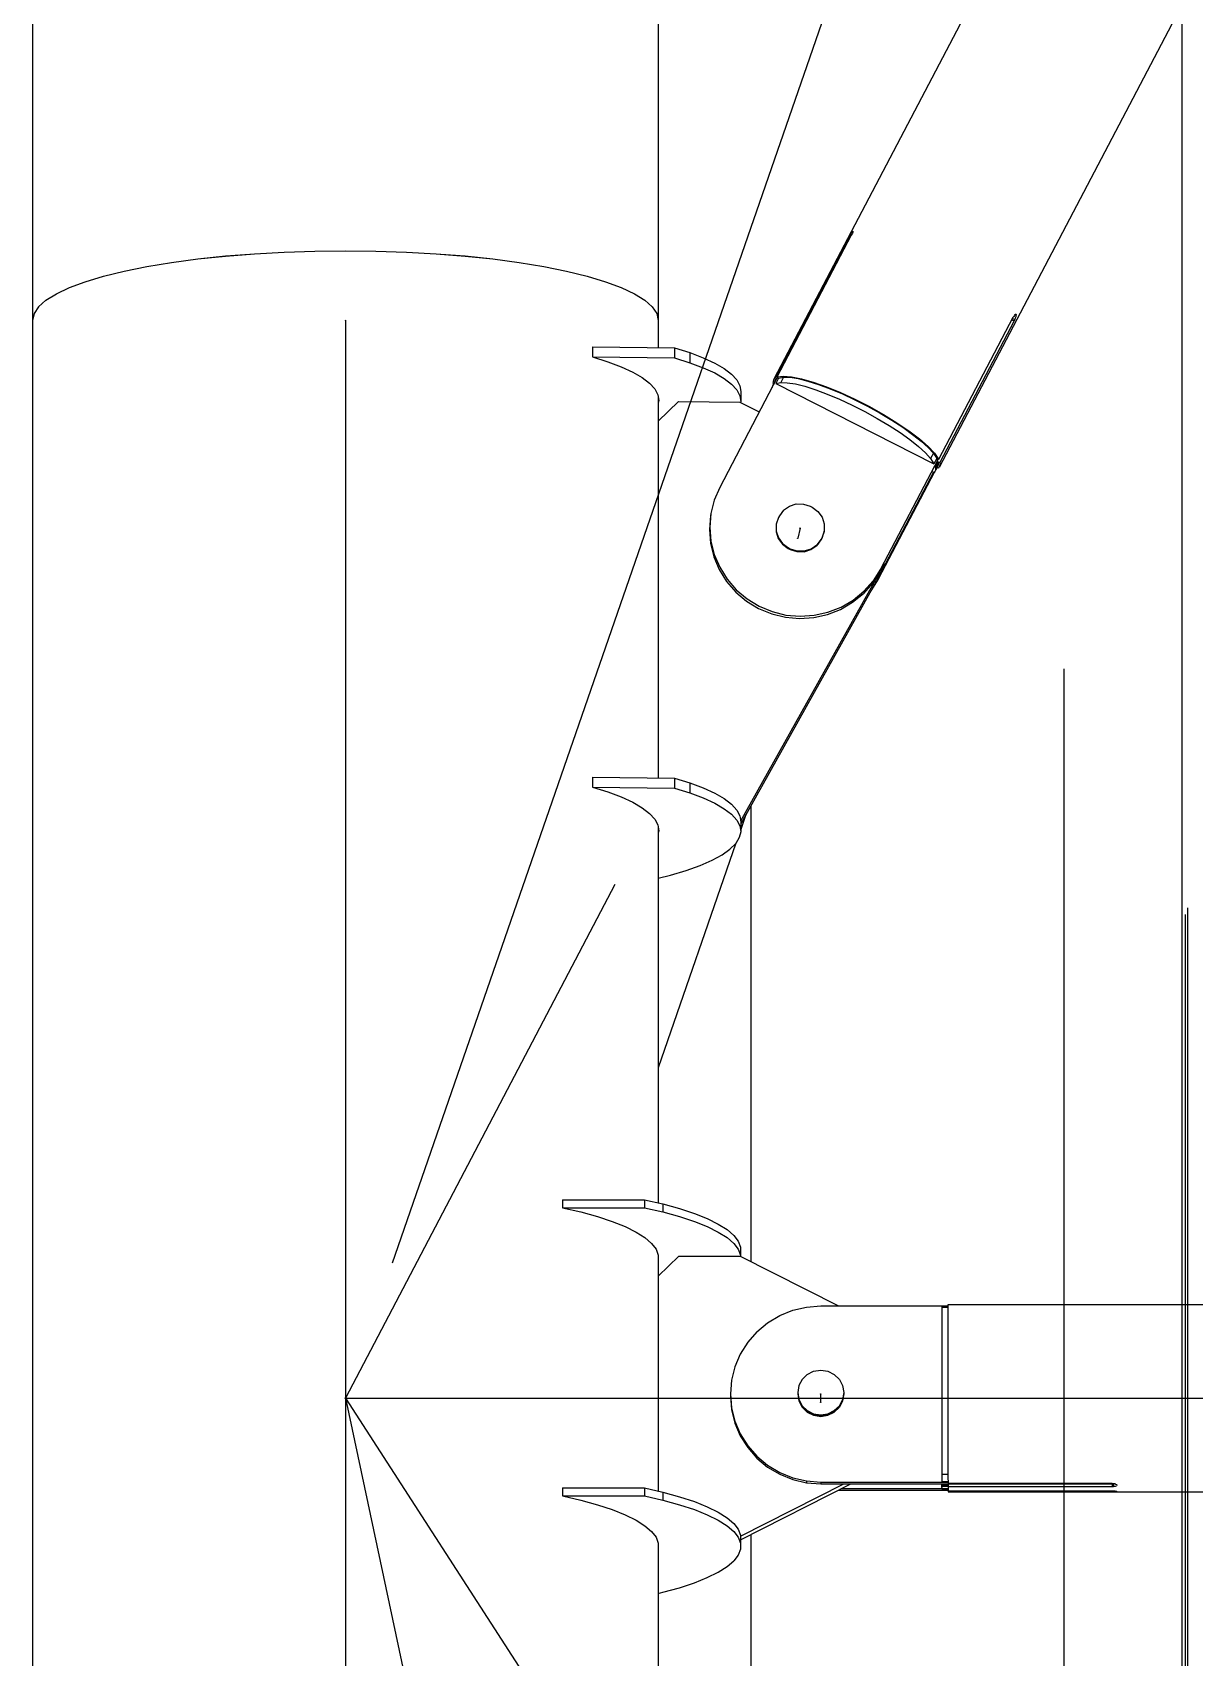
# Model space of a CAD drawing. Header units: millimetres. Extents: x 150209.93 to 150215.05, y 136675.65 to 136679.93.
# Drawn here: x 150213.4932 to 150213.5498, y 136679.4223 to 136679.5015 of the extents above; entities that cross this region are included whole.
import ezdxf

# ---------------------------------------------------------------- set-up
doc = ezdxf.new("R2010")
doc.units = ezdxf.units.MM
doc.header["$LTSCALE"] = 0.25
for name, pattern in [('CENTER', [50.8, 31.75, -6.35, 6.35, -6.35]), ('XKITLINE00', [0]), ('XKITLINE02', [4, 2, -2])]:
    doc.linetypes.add(name, pattern=pattern)

# ---------------------------------------------------------------- blocks, each defined once
blk = doc.blocks.new('çatıı')
at = {"color": 8, "linetype": 'CENTER'}
for p, q in [((23075, 20197.81), (23075, 18543.85)), ((23430, 20030.97), (22900, 19020.27)), ((23075, 19525.62), (22900, 19020.27)), ((22900, 19282.77), (22900, 17654.86)), ((23010.76, 19232.18), (23010.19, 19229.73)), ((22899.99, 19020.27), (23429.99, 19020.28)), ((22900, 19020.27), (23075, 18200.27)), ((22900, 19020.27), (23430, 18200.27)), ((23015.8, 19019.27), (23015.8, 19021.28))]:
    blk.add_line(p, q, dxfattribs=at)
at = {"color": 8, "linetype": 'XKITLINE00'}
for p, q in [((22823.8, 20047.68), (22823.8, 19282.77)), ((22976.2, 19986.9), (22976.2, 19282.77)), ((23266.44, 19768.24), (23004.38, 19268.5)), ((23306.7, 19746.68), (23044.64, 19246.95)), ((23022.65, 19303.14), (23004.53, 19268.6)), ((23023.23, 19303.52), (23005.12, 19268.97)), ((23022.82, 19303.45), (23022.65, 19303.14)), ((23022.65, 19303.14), (23022.95, 19302.98)), ((23022.99, 19303.75), (23022.82, 19303.45)), ((23022.82, 19303.45), (23023.12, 19303.29)), ((23023.17, 19304.02), (23022.99, 19303.75)), ((23023.32, 19304.24), (23023.17, 19304.02)), ((23023.38, 19303.81), (23023.23, 19303.52)), ((23023.45, 19304.41), (23023.32, 19304.24)), ((23023.5, 19304.07), (23023.38, 19303.81)), ((23023.45, 19304.41), (23023.55, 19304.49)), ((23023.58, 19304.28), (23023.5, 19304.07)), ((23023.55, 19304.49), (23023.61, 19304.5)), ((23023.62, 19304.43), (23023.58, 19304.28)), ((23023.61, 19304.5), (23023.62, 19304.43)), ((22857.66, 19296.92), (22864.07, 19297.77)), ((22857.66, 19296.91), (22864.07, 19297.76)), ((22864.07, 19297.77), (22870.83, 19298.49)), ((22864.07, 19297.76), (22870.83, 19298.48)), ((22870.83, 19298.49), (22877.88, 19299.05)), ((22870.83, 19298.48), (22877.88, 19299.04)), ((22877.88, 19299.05), (22885.13, 19299.46)), ((22877.88, 19299.04), (22885.13, 19299.45)), ((22885.13, 19299.46), (22892.53, 19299.7)), ((22885.13, 19299.45), (22892.53, 19299.69)), ((22892.53, 19299.7), (22900, 19299.78)), ((22892.53, 19299.69), (22900, 19299.77)), ((22900, 19299.78), (22907.46, 19299.7)), ((22900, 19299.77), (22907.46, 19299.69)), ((22907.46, 19299.7), (22914.86, 19299.46)), ((22907.46, 19299.69), (22914.86, 19299.45)), ((22914.86, 19299.46), (22922.12, 19299.05)), ((22914.86, 19299.45), (22922.12, 19299.04)), ((22922.12, 19299.05), (22929.16, 19298.49)), ((22922.12, 19299.04), (22929.16, 19298.48)), ((22929.16, 19298.49), (22935.92, 19297.77)), ((22929.16, 19298.48), (22935.92, 19297.76)), ((22935.92, 19297.77), (22942.33, 19296.92)), ((22935.92, 19297.76), (22942.33, 19296.91)), ((22836.64, 19292.22), (22841.09, 19293.56)), ((22836.64, 19292.22), (22841.09, 19293.56)), ((22841.09, 19293.56), (22846.11, 19294.8)), ((22841.09, 19293.56), (22846.11, 19294.79)), ((22846.11, 19294.8), (22851.65, 19295.92)), ((22846.11, 19294.79), (22851.65, 19295.91)), ((22851.65, 19295.92), (22857.66, 19296.92)), ((22851.65, 19295.91), (22857.66, 19296.91)), ((22942.33, 19296.92), (22948.34, 19295.92)), ((22942.33, 19296.91), (22948.34, 19295.91)), ((22948.34, 19295.92), (22953.88, 19294.8)), ((22948.34, 19295.91), (22953.88, 19294.79)), ((22953.88, 19294.8), (22958.9, 19293.56)), ((22953.88, 19294.79), (22958.9, 19293.56)), ((22958.9, 19293.56), (22963.35, 19292.22)), ((22958.9, 19293.56), (22963.35, 19292.22)), ((22827.08, 19287.71), (22829.6, 19289.28)), ((22829.6, 19289.28), (22832.79, 19290.79)), ((22832.79, 19290.79), (22836.64, 19292.22)), ((22832.79, 19290.79), (22836.64, 19292.22)), ((22963.35, 19292.22), (22967.2, 19290.79)), ((22963.35, 19292.22), (22967.2, 19290.79)), ((22967.2, 19290.79), (22970.39, 19289.28)), ((22970.39, 19289.28), (22972.91, 19287.71)), ((22825.26, 19286.09), (22824.16, 19284.44)), ((22825.26, 19286.09), (22824.16, 19284.44)), ((22825.26, 19286.09), (22827.08, 19287.71)), ((22825.26, 19286.09), (22827.08, 19287.71)), ((22972.91, 19287.71), (22974.73, 19286.09)), ((22972.91, 19287.71), (22974.73, 19286.09)), ((22974.73, 19286.09), (22975.83, 19284.44)), ((22974.73, 19286.09), (22975.83, 19284.44)), ((22824.16, 19284.44), (22823.8, 19282.77)), ((22824.16, 19284.44), (22823.8, 19282.77)), ((22823.8, 19282.77), (22823.8, 17654.86)), ((22975.83, 19284.44), (22976.2, 19282.77)), ((22975.83, 19284.44), (22976.2, 19282.77)), ((22976.2, 19282.77), (22976.2, 19276.15)), ((23062.62, 19283.5), (23044.51, 19248.95)), ((23062.89, 19282.69), (23044.77, 19248.15)), ((23062.36, 19282.96), (23062.89, 19282.69)), ((23062.51, 19283.28), (23063.04, 19283.01)), ((23062.79, 19283.78), (23062.62, 19283.5)), ((23062.95, 19284.02), (23062.79, 19283.78)), ((23063.04, 19283.01), (23062.89, 19282.69)), ((23063.09, 19284.2), (23062.95, 19284.02)), ((23063.17, 19283.33), (23063.04, 19283.01)), ((23063.09, 19284.2), (23063.22, 19284.3)), ((23063.28, 19283.63), (23063.17, 19283.33)), ((23063.22, 19284.3), (23063.31, 19284.32)), ((23063.35, 19283.9), (23063.28, 19283.63)), ((23063.31, 19284.32), (23063.37, 19284.26)), ((23063.38, 19284.11), (23063.35, 19283.9)), ((23063.37, 19284.26), (23063.38, 19284.11)), ((22960.18, 19276.34), (22960.18, 19273.9)), ((22960.18, 19276.34), (22980.15, 19276.11)), ((22960.18, 19273.9), (22963.91, 19272.74)), ((22960.18, 19273.9), (22980.15, 19273.67)), ((22980.15, 19276.11), (22980.15, 19273.67)), ((22980.15, 19276.11), (22983.88, 19274.94)), ((22980.15, 19273.67), (22983.88, 19272.5)), ((22983.88, 19274.94), (22983.88, 19272.5)), ((22983.88, 19274.94), (22987.16, 19273.71)), ((22987.16, 19273.71), (22989.96, 19272.42)), ((22963.91, 19272.74), (22967.18, 19271.51)), ((22967.18, 19271.51), (22969.99, 19270.22)), ((22969.99, 19270.22), (22972.3, 19268.89)), ((22983.88, 19272.5), (22987.16, 19271.27)), ((22987.16, 19271.27), (22989.96, 19269.99)), ((22989.96, 19272.42), (22992.27, 19271.09)), ((22989.96, 19269.99), (22992.27, 19268.65)), ((22992.27, 19271.09), (22994.07, 19269.72)), ((22994.07, 19269.72), (22995.34, 19268.31)), ((22972.3, 19268.89), (22974.09, 19267.51)), ((22974.09, 19267.51), (22975.37, 19266.11)), ((22975.37, 19266.11), (22976.11, 19264.69)), ((23005.21, 19268.9), (22991.18, 19242.13)), ((22992.27, 19268.65), (22994.07, 19267.28)), ((22994.07, 19267.28), (22995.34, 19265.88)), ((22995.34, 19268.31), (22996.09, 19266.89)), ((22995.34, 19265.88), (22996.09, 19264.46)), ((22996.09, 19266.89), (22996.29, 19265.46)), ((22996.29, 19265.46), (22996.29, 19263.03)), ((23003.94, 19266.54), (23003.93, 19266.45)), ((23004.06, 19266.84), (23003.94, 19266.54)), ((23004.73, 19268.14), (23004.06, 19266.84)), ((23004.26, 19267.1), (23004.06, 19266.84)), ((23004.38, 19268.5), (23004.14, 19267.63)), ((23004.14, 19267.63), (23004.25, 19267.3)), ((23004.25, 19267.3), (23004.29, 19267.28)), ((23004.94, 19268.39), (23004.26, 19267.1)), ((23004.38, 19268.5), (23004.53, 19268.6)), ((23004.53, 19268.6), (23004.95, 19268.39)), ((23004.94, 19268.39), (23004.73, 19268.14)), ((23005.54, 19268.76), (23004.86, 19267.46)), ((23004.86, 19267.46), (23006.04, 19267.68)), ((23004.86, 19267.46), (23043.38, 19247.89)), ((23005.12, 19268.97), (23005.23, 19269.04)), ((23005.12, 19268.97), (23005.54, 19268.76)), ((23005.21, 19268.9), (23005.53, 19268.74)), ((23005.23, 19269.04), (23006.66, 19269.24)), ((23005.27, 19268.9), (23005.26, 19268.88)), ((23005.54, 19268.76), (23006.71, 19268.98)), ((23006.71, 19268.98), (23006.04, 19267.68)), ((23006.04, 19267.68), (23007.63, 19267.63)), ((23006.66, 19269.24), (23008.64, 19269.09)), ((23006.71, 19268.98), (23008.31, 19268.93)), ((23007.63, 19267.63), (23009.62, 19267.32)), ((23008.31, 19268.93), (23010.3, 19268.61)), ((23008.64, 19269.09), (23011.1, 19268.6)), ((23009.62, 19267.32), (23011.94, 19266.74)), ((23010.3, 19268.61), (23012.62, 19268.03)), ((23011.1, 19268.6), (23013.97, 19267.77)), ((23011.94, 19266.74), (23014.56, 19265.91)), ((23012.62, 19268.03), (23015.24, 19267.21)), ((23013.97, 19267.77), (23017.16, 19266.64)), ((23014.56, 19265.91), (23017.39, 19264.86)), ((23015.24, 19267.21), (23018.07, 19266.15)), ((23017.16, 19266.64), (23020.57, 19265.24)), ((23018.07, 19266.15), (23021.06, 19264.9)), ((22976.11, 19264.69), (22976.32, 19263.26)), ((22976.2, 19264.11), (22976.2, 19171.36)), ((22976.32, 19263.26), (22976.2, 19262.73)), ((22976.2, 19258.27), (22981.14, 19263.05)), ((22981.14, 19263.05), (22996.12, 19262.87)), ((22996.09, 19264.46), (22996.29, 19263.03)), ((22996.12, 19262.87), (23000.81, 19260.5)), ((22996.29, 19263.03), (22996.24, 19262.81)), ((23017.39, 19264.86), (23020.38, 19263.6)), ((23020.38, 19263.6), (23023.45, 19262.17)), ((23020.57, 19265.24), (23024.1, 19263.61)), ((23021.06, 19264.9), (23024.13, 19263.47)), ((23023.45, 19262.17), (23026.53, 19260.61)), ((23024.1, 19263.61), (23027.64, 19261.8)), ((23024.13, 19263.47), (23027.21, 19261.9)), ((23027.21, 19261.9), (23030.23, 19260.24)), ((23027.64, 19261.8), (23031.09, 19259.87)), ((23026.53, 19260.61), (23029.55, 19258.94)), ((23029.55, 19258.94), (23032.42, 19257.22)), ((23030.23, 19260.24), (23033.1, 19258.51)), ((23031.09, 19259.87), (23034.34, 19257.87)), ((23033.1, 19258.51), (23035.78, 19256.77)), ((23034.34, 19257.87), (23037.29, 19255.87)), ((23032.42, 19257.22), (23035.1, 19255.47)), ((23035.1, 19255.47), (23037.5, 19253.75)), ((23035.78, 19256.77), (23038.18, 19255.04)), ((23037.29, 19255.87), (23039.85, 19253.92)), ((23037.5, 19253.75), (23039.57, 19252.09)), ((23038.18, 19255.04), (23040.25, 19253.39)), ((23039.85, 19253.92), (23041.94, 19252.09)), ((23039.57, 19252.09), (23041.27, 19250.54)), ((23040.25, 19253.39), (23041.95, 19251.83)), ((23041.27, 19250.54), (23042.55, 19249.12)), ((23041.94, 19252.09), (23043.51, 19250.43)), ((23041.95, 19251.83), (23043.23, 19250.42)), ((23043.23, 19250.42), (23042.55, 19249.12)), ((23043.23, 19250.42), (23044.06, 19249.18)), ((23043.51, 19250.43), (23044.5, 19248.99)), ((23043.4, 19245.76), (23029.77, 19219.77)), ((23043.27, 19245.83), (23029.9, 19220.33)), ((23044.38, 19249), (23030.34, 19222.23)), ((23042.55, 19249.12), (23043.38, 19247.89)), ((23042.96, 19245.98), (23043.4, 19245.76)), ((23044.06, 19249.18), (23043.38, 19247.89)), ((23043.61, 19246.01), (23043.4, 19245.76)), ((23043.56, 19247.12), (23043.71, 19247.05)), ((23044.29, 19247.31), (23043.61, 19246.01)), ((23043.72, 19246.32), (23043.61, 19246.01)), ((23044.39, 19248.34), (23043.71, 19247.05)), ((23043.71, 19247.05), (23043.76, 19246.66)), ((23043.76, 19246.66), (23043.72, 19246.32)), ((23044.44, 19247.96), (23043.76, 19246.66)), ((23043.82, 19246.42), (23043.9, 19246.47)), ((23043.86, 19246.49), (23043.9, 19246.47)), ((23044.18, 19247), (23043.9, 19246.47)), ((23044.05, 19249.16), (23044.38, 19249)), ((23044.06, 19249.18), (23044.51, 19248.95)), ((23044.14, 19247.03), (23044.49, 19246.85)), ((23044.24, 19248.42), (23044.77, 19248.15)), ((23044.24, 19248.42), (23044.39, 19248.34)), ((23044.4, 19247.61), (23044.29, 19247.31)), ((23044.38, 19249), (23044.33, 19248.81)), ((23044.43, 19248.99), (23044.33, 19248.81)), ((23044.39, 19248.34), (23044.44, 19247.96)), ((23044.44, 19247.96), (23044.4, 19247.61)), ((23044.49, 19246.85), (23044.64, 19246.95)), ((23044.5, 19248.99), (23044.51, 19248.95)), ((23044.88, 19247.82), (23044.64, 19246.95)), ((23044.77, 19248.15), (23044.88, 19247.82)), ((22991.18, 19242.13), (22989.86, 19239.03)), ((22989.86, 19239.03), (22989.06, 19235.77)), ((23008.15, 19237.58), (23009.81, 19238.09)), ((23009.81, 19238.09), (23011.56, 19238.07)), ((23011.56, 19238.07), (23013.23, 19237.52)), ((22988.93, 19235.21), (22988.66, 19231.86)), ((22989.06, 19235.77), (22988.79, 19232.42)), ((22989.06, 19235.77), (22988.93, 19235.21)), ((23005.48, 19234.79), (23004.94, 19233.17)), ((23005.71, 19235.22), (23005.48, 19234.79)), ((23006.73, 19236.59), (23005.71, 19235.22)), ((23006.73, 19236.59), (23008.15, 19237.58)), ((23013.23, 19237.52), (23013.67, 19237.29)), ((23013.67, 19237.29), (23015.09, 19236.27)), ((23015.09, 19236.27), (23016.12, 19234.88)), ((23016.12, 19234.88), (23016.66, 19233.25)), ((22988.66, 19231.86), (22988.93, 19228.5)), ((22988.79, 19232.42), (22989.06, 19229.06)), ((23004.94, 19233.17), (23004.9, 19232.99)), ((23004.9, 19232.99), (23004.9, 19231.28)), ((23004.9, 19231.28), (23005.44, 19229.65)), ((23004.94, 19233.17), (23004.94, 19231.46)), ((23004.94, 19231.46), (23005.48, 19229.83)), ((23005.48, 19229.83), (23006.51, 19228.44)), ((23016.12, 19229.93), (23015.89, 19229.49)), ((23016.62, 19231.37), (23016.08, 19229.75)), ((23016.12, 19229.93), (23016.08, 19229.75)), ((23016.66, 19231.54), (23016.12, 19229.93)), ((23016.66, 19233.25), (23016.66, 19231.54)), ((22988.93, 19228.5), (22989.74, 19225.22)), ((22989.06, 19229.06), (22989.87, 19225.78)), ((23005.44, 19229.65), (23006.47, 19228.26)), ((23006.47, 19228.26), (23007.89, 19227.24)), ((23006.51, 19228.44), (23007.93, 19227.42)), ((23007.93, 19227.42), (23007.89, 19227.24)), ((23007.89, 19227.24), (23008.33, 19227.01)), ((23007.93, 19227.42), (23008.37, 19227.19)), ((23008.37, 19227.19), (23008.33, 19227.01)), ((23008.33, 19227.01), (23010, 19226.47)), ((23008.37, 19227.19), (23010.04, 19226.64)), ((23010, 19226.47), (23011.75, 19226.45)), ((23010.04, 19226.64), (23011.79, 19226.63)), ((23011.75, 19226.45), (23013.41, 19226.96)), ((23011.79, 19226.63), (23013.45, 19227.13)), ((23013.41, 19226.96), (23014.82, 19227.94)), ((23013.45, 19227.13), (23014.87, 19228.12)), ((23015.85, 19229.32), (23014.82, 19227.94)), ((23015.89, 19229.49), (23014.87, 19228.12)), ((23016.08, 19229.75), (23015.85, 19229.32)), ((23015.89, 19229.49), (23015.85, 19229.32)), ((22989.74, 19225.22), (22991.06, 19222.1)), ((22989.87, 19225.78), (22991.19, 19222.66)), ((22991.06, 19222.1), (22992.86, 19219.21)), ((22991.19, 19222.66), (22992.99, 19219.77)), ((23030.34, 19222.23), (23028.54, 19219.38)), ((23031.08, 19223.08), (23029.66, 19219.96)), ((23030.34, 19222.23), (23030.21, 19221.67)), ((23031.22, 19223.6), (23031.08, 19223.08)), ((23031.19, 19223.53), (23031.08, 19223.08)), ((22992.86, 19219.21), (22995.1, 19216.63)), ((22992.99, 19219.77), (22995.23, 19217.18)), ((23029.92, 19221.08), (22996.27, 19160.79)), ((23029.66, 19219.96), (22996.29, 19160.17)), ((23028.41, 19218.82), (23026.17, 19216.28)), ((23028.54, 19219.38), (23026.3, 19216.84)), ((23029.77, 19219.77), (23027.97, 19216.93)), ((23030.21, 19221.67), (23028.41, 19218.82)), ((23028.54, 19219.38), (23028.41, 19218.82)), ((23029.92, 19221.08), (23029.66, 19219.96)), ((23029.9, 19220.33), (23029.66, 19219.96)), ((23029.9, 19220.33), (23029.77, 19219.77)), ((23030.15, 19221.57), (23029.92, 19221.08)), ((22995.1, 19216.63), (22997.73, 19214.41)), ((22995.23, 19217.18), (22997.86, 19214.97)), ((22997.73, 19214.41), (23000.67, 19212.62)), ((22997.86, 19214.97), (23000.8, 19213.18)), ((23020.61, 19212.4), (23023.55, 19214.13)), ((23020.74, 19212.96), (23023.68, 19214.69)), ((23023.55, 19214.13), (23026.17, 19216.28)), ((23023.68, 19214.69), (23026.3, 19216.84)), ((23000.67, 19212.62), (23003.85, 19211.3)), ((23000.8, 19213.18), (23003.98, 19211.86)), ((23003.85, 19211.3), (23007.2, 19210.48)), ((23003.98, 19211.86), (23007.33, 19211.03)), ((23007.2, 19210.48), (23010.64, 19210.17)), ((23007.33, 19211.03), (23010.77, 19210.73)), ((23010.64, 19210.17), (23014.08, 19210.4)), ((23010.77, 19210.73), (23014.21, 19210.96)), ((23014.08, 19210.4), (23017.43, 19211.15)), ((23014.21, 19210.96), (23017.56, 19211.71)), ((23017.43, 19211.15), (23020.61, 19212.4)), ((23017.56, 19211.71), (23020.74, 19212.96)), ((22960.18, 19171.55), (22960.18, 19169.11)), ((22960.18, 19171.55), (22980.15, 19171.31)), ((22980.15, 19171.31), (22980.15, 19168.88)), ((22980.15, 19171.31), (22983.88, 19170.15)), ((22960.18, 19169.11), (22963.9, 19167.95)), ((22960.18, 19169.11), (22980.15, 19168.88)), ((22963.9, 19167.95), (22967.18, 19166.72)), ((22967.18, 19166.72), (22969.99, 19165.43)), ((22980.15, 19168.88), (22983.88, 19167.71)), ((22983.88, 19170.15), (22983.88, 19167.71)), ((22983.88, 19170.15), (22987.16, 19168.92)), ((22983.88, 19167.71), (22987.16, 19166.48)), ((22987.16, 19168.92), (22989.96, 19167.63)), ((22987.16, 19166.48), (22989.96, 19165.2)), ((22989.96, 19167.63), (22992.27, 19166.3)), ((22969.99, 19165.43), (22972.3, 19164.09)), ((22972.3, 19164.09), (22974.09, 19162.72)), ((22974.09, 19162.72), (22975.37, 19161.32)), ((22989.96, 19165.2), (22992.27, 19163.86)), ((22992.27, 19166.3), (22994.07, 19164.93)), ((22992.27, 19163.86), (22994.07, 19162.49)), ((22994.07, 19164.93), (22995.34, 19163.52)), ((22994.07, 19162.49), (22995.34, 19161.09)), ((22995.34, 19163.52), (22996.08, 19162.1)), ((22998.8, 19164.66), (22998.8, 19053.52)), ((22975.37, 19161.32), (22976.11, 19159.9)), ((22976.11, 19159.9), (22976.32, 19158.47)), ((22976.2, 19159.32), (22976.2, 19067.84)), ((22995.34, 19161.09), (22996.08, 19159.67)), ((22996.08, 19162.1), (22996.29, 19160.67)), ((22996.08, 19159.67), (22996.29, 19158.24)), ((22997.55, 19162.43), (22996.29, 19158.79)), ((22996.29, 19160.67), (22996.29, 19158.24)), ((22976.32, 19158.47), (22976.2, 19157.94)), ((22995.14, 19155.48), (22976.2, 19100.76)), ((22993.69, 19153.99), (22995.09, 19155.39)), ((22995.96, 19156.81), (22995.09, 19155.39)), ((22996.29, 19158.24), (22995.96, 19156.81)), ((22986.42, 19150.03), (22989.34, 19151.3)), ((22989.34, 19151.3), (22991.77, 19152.63)), ((22991.77, 19152.63), (22993.69, 19153.99)), ((22976.2, 19146.91), (22979.2, 19147.67)), ((22979.2, 19147.67), (22983.03, 19148.82)), ((22983.03, 19148.82), (22986.42, 19150.03)), ((22952.88, 19068.61), (22952.88, 19066.66)), ((22952.88, 19068.61), (22972.88, 19068.61)), ((22972.88, 19068.61), (22972.88, 19066.66)), ((22972.88, 19068.61), (22977.34, 19067.57)), ((22977.34, 19067.57), (22977.34, 19065.62)), ((22977.34, 19067.57), (22981.4, 19066.45)), ((22952.88, 19066.66), (22972.88, 19066.66)), ((22952.88, 19066.66), (22957.34, 19065.62)), ((22957.34, 19065.62), (22961.4, 19064.5)), ((22961.4, 19064.5), (22965.01, 19063.3)), ((22972.88, 19066.66), (22977.34, 19065.62)), ((22977.34, 19065.62), (22981.4, 19064.5)), ((22981.4, 19066.45), (22985.01, 19065.25)), ((22981.4, 19064.5), (22985.01, 19063.3)), ((22985.01, 19065.25), (22988.16, 19063.99)), ((22988.16, 19063.99), (22990.81, 19062.68)), ((22965.01, 19063.3), (22968.16, 19062.04)), ((22968.16, 19062.04), (22970.81, 19060.73)), ((22970.81, 19060.73), (22972.96, 19059.37)), ((22985.01, 19063.3), (22988.16, 19062.04)), ((22988.16, 19062.04), (22990.81, 19060.73)), ((22990.81, 19062.68), (22992.96, 19061.32)), ((22990.81, 19060.73), (22992.96, 19059.37)), ((22992.96, 19061.32), (22994.59, 19059.92)), ((22994.59, 19059.92), (22995.68, 19058.5)), ((22972.96, 19059.37), (22974.59, 19057.97)), ((22974.59, 19057.97), (22975.68, 19056.55)), ((22975.68, 19056.55), (22976.23, 19055.11)), ((22992.96, 19059.37), (22994.59, 19057.97)), ((22994.59, 19057.97), (22995.68, 19056.55)), ((22995.68, 19058.5), (22996.23, 19057.06)), ((22995.68, 19056.55), (22996.23, 19055.11)), ((22996.23, 19057.06), (22996.23, 19055.11)), ((22976.2, 19055.2), (22976.2, 19049.97)), ((22976.2, 19049.97), (22981.2, 19054.84)), ((22976.23, 19053.67), (22976.2, 19053.59)), ((22976.23, 19055.11), (22976.23, 19053.67)), ((22981.2, 19054.84), (22996.2, 19054.84)), ((22996.2, 19054.84), (23020.08, 19042.73)), ((22996.23, 19055.11), (22996.23, 19054.82)), ((22976.2, 19049.97), (22976.2, 18997.65)), ((23002.86, 19038.63), (23005.81, 19040.39)), ((23005.81, 19040.39), (23009, 19041.68)), ((23009, 19041.68), (23012.35, 19042.46)), ((23012.35, 19042.46), (23015.8, 19042.73)), ((23015.8, 19042.73), (23046.8, 19042.73)), ((23045.3, 19042.62), (23045.29, 19042.4)), ((23045.29, 19042.4), (23045.29, 19041.61)), ((23045.29, 19042.4), (23046.79, 19042.4)), ((23045.29, 19041.61), (23045.29, 19040.27)), ((23045.29, 19040.27), (23045.29, 19038.41)), ((23045.3, 19042.62), (23046.8, 19042.62)), ((23046.79, 19042.95), (23046.79, 19042.12)), ((23046.79, 19042.12), (23046.79, 19040.62)), ((23046.79, 19040.62), (23046.79, 19038.5)), ((23046.8, 19043.07), (23086.8, 19043.07)), ((23046.8, 19043.07), (23046.79, 19042.95)), ((23086.8, 19043.07), (23087.11, 19043.08)), ((23087.11, 19043.08), (23087.39, 19043.08)), ((23087.39, 19043.08), (23087.63, 19043.09)), ((23087.63, 19043.09), (23087.8, 19043.1)), ((23087.8, 19043.1), (23242.19, 19043.1)), ((23000.24, 19036.44), (22998, 19033.89)), ((23000.24, 19036.44), (23002.86, 19038.63)), ((23045.29, 19038.41), (23045.29, 19036.1)), ((23045.29, 19036.1), (23045.29, 19033.37)), ((23046.79, 19038.5), (23046.79, 19035.83)), ((23046.79, 19035.83), (23046.79, 19032.68)), ((22998, 19033.89), (22996.19, 19031.02)), ((23045.29, 19033.37), (23045.29, 19030.31)), ((23046.79, 19032.68), (23046.79, 19029.16)), ((22994.87, 19027.91), (22994.07, 19024.63)), ((22996.19, 19031.02), (22994.87, 19027.91)), ((23045.29, 19030.31), (23045.29, 19026.99)), ((23046.79, 19029.16), (23046.79, 19025.37)), ((22994.07, 19024.63), (22993.8, 19021.28)), ((23011.26, 19024.85), (23010.47, 19023.32)), ((23011.26, 19024.85), (23012.5, 19026.05)), ((23012.5, 19026.05), (23014.06, 19026.83)), ((23014.06, 19026.83), (23015.8, 19027.1)), ((23015.8, 19027.1), (23017.53, 19026.83)), ((23017.53, 19026.83), (23019.09, 19026.05)), ((23019.09, 19026.05), (23020.33, 19024.85)), ((23020.33, 19024.85), (23021.12, 19023.32)), ((23045.29, 19026.99), (23045.29, 19023.5)), ((23046.79, 19025.37), (23046.79, 19021.43)), ((22993.8, 19021.28), (22993.8, 19020.83)), ((22993.8, 19021.28), (22994.07, 19017.92)), ((22993.8, 19020.83), (22994.07, 19017.48)), ((23010.47, 19023.32), (23010.2, 19021.64)), ((23010.2, 19021.64), (23010.47, 19019.95)), ((23010.2, 19021.64), (23010.2, 19021.46)), ((23010.2, 19021.46), (23010.47, 19019.77)), ((23010.2, 19021.46), (23010.2, 19021.28)), ((23010.2, 19021.46), (23010.47, 19019.77)), ((23010.2, 19021.28), (23010.47, 19019.59)), ((23021.12, 19023.32), (23021.4, 19021.64)), ((23021.4, 19021.64), (23021.12, 19019.95)), ((23021.4, 19021.46), (23021.12, 19019.77)), ((23021.4, 19021.46), (23021.12, 19019.77)), ((23021.4, 19021.28), (23021.12, 19019.59)), ((23021.4, 19021.64), (23021.4, 19021.46)), ((23021.4, 19021.46), (23021.4, 19021.28)), ((23045.29, 19023.5), (23045.29, 19019.93)), ((23046.79, 19021.43), (23046.79, 19017.45)), ((22994.07, 19017.92), (22994.87, 19014.65)), ((22994.07, 19017.48), (22994.87, 19014.21)), ((23010.47, 19019.95), (23011.26, 19018.43)), ((23010.47, 19019.77), (23011.26, 19018.25)), ((23010.47, 19019.77), (23011.26, 19018.25)), ((23010.47, 19019.59), (23011.26, 19018.07)), ((23011.26, 19018.43), (23012.5, 19017.22)), ((23011.26, 19018.25), (23012.5, 19017.04)), ((23011.26, 19018.25), (23012.5, 19017.04)), ((23011.26, 19018.07), (23012.5, 19016.86)), ((23012.5, 19017.22), (23014.06, 19016.45)), ((23012.5, 19017.04), (23014.06, 19016.27)), ((23012.5, 19017.04), (23014.06, 19016.27)), ((23012.5, 19016.86), (23014.06, 19016.09)), ((23014.06, 19016.45), (23015.8, 19016.18)), ((23014.06, 19016.27), (23015.8, 19016)), ((23014.06, 19016.27), (23015.8, 19016)), ((23014.06, 19016.09), (23015.8, 19015.82)), ((23015.8, 19016.18), (23017.53, 19016.45)), ((23015.8, 19016), (23017.53, 19016.27)), ((23015.8, 19016), (23017.53, 19016.27)), ((23015.8, 19016.18), (23015.8, 19016)), ((23015.8, 19015.82), (23017.53, 19016.09)), ((23017.53, 19016.45), (23019.09, 19017.22)), ((23017.53, 19016.27), (23019.09, 19017.04)), ((23017.53, 19016.27), (23019.09, 19017.04)), ((23017.53, 19016.09), (23019.09, 19016.86)), ((23019.09, 19017.22), (23020.33, 19018.43)), ((23019.09, 19017.04), (23020.33, 19018.25)), ((23019.09, 19017.04), (23020.33, 19018.25)), ((23019.09, 19016.86), (23020.33, 19018.07)), ((23021.12, 19019.95), (23020.33, 19018.43)), ((23021.12, 19019.77), (23020.33, 19018.25)), ((23021.12, 19019.77), (23020.33, 19018.25)), ((23021.12, 19019.59), (23020.33, 19018.07)), ((23045.29, 19019.93), (23045.29, 19016.36)), ((23045.29, 19016.36), (23045.29, 19012.9)), ((23046.79, 19017.45), (23046.79, 19013.55)), ((22994.87, 19014.65), (22996.19, 19011.54)), ((22994.87, 19014.21), (22996.19, 19011.1)), ((23015.8, 19016), (23015.8, 19015.82)), ((23045.29, 19012.9), (23045.29, 19009.62)), ((23046.79, 19013.55), (23046.79, 19009.86)), ((22996.19, 19011.54), (22998, 19008.67)), ((22996.19, 19011.1), (22998, 19008.23)), ((22998, 19008.67), (23000.24, 19006.12)), ((22998, 19008.23), (23000.24, 19005.67)), ((23045.29, 19009.62), (23045.29, 19006.62)), ((23046.79, 19009.86), (23046.79, 19006.49)), ((23000.24, 19006.12), (23002.86, 19003.93)), ((23000.24, 19005.67), (23002.86, 19003.48)), ((23045.29, 19006.62), (23045.29, 19003.97)), ((23046.79, 19006.49), (23046.79, 19003.54)), ((23002.86, 19003.93), (23005.81, 19002.17)), ((23002.86, 19003.48), (23005.81, 19001.73)), ((23005.81, 19002.17), (23009, 19000.88)), ((23005.81, 19001.73), (23009, 19000.44)), ((23009, 19000.88), (23012.35, 19000.1)), ((23009, 19000.44), (23012.35, 18999.65)), ((23045.29, 19003.97), (23045.29, 19001.74)), ((23045.29, 19001.74), (23045.3, 18999.98)), ((23045.29, 19001.74), (23046.79, 19001.74)), ((23046.79, 19003.54), (23046.79, 19001.09)), ((23046.79, 19001.09), (23046.8, 18999.53)), ((22952.88, 18998.43), (22972.88, 18998.43)), ((22952.88, 18998.43), (22952.88, 18996.48)), ((22952.88, 18996.48), (22957.34, 18995.44)), ((22952.88, 18996.48), (22972.88, 18996.48)), ((22972.88, 18998.43), (22977.34, 18997.39)), ((22972.88, 18998.43), (22972.88, 18996.48)), ((22972.88, 18996.48), (22977.34, 18995.44)), ((22977.34, 18997.39), (22981.4, 18996.26)), ((22977.34, 18997.39), (22977.34, 18995.44)), ((22981.4, 18996.26), (22985.01, 18995.07)), ((22996.23, 18986.62), (23021.4, 18999.39)), ((22996.23, 18985.73), (23023.16, 18999.39)), ((23012.35, 19000.1), (23012.35, 18999.65)), ((23012.35, 19000.1), (23015.8, 18999.83)), ((23012.35, 18999.65), (23015.8, 18999.39)), ((23015.8, 18999.83), (23046.8, 18999.83)), ((23015.8, 18999.83), (23015.8, 18999.39)), ((23015.8, 18999.39), (23086.8, 18999.39)), ((23020.08, 18997.83), (23046.8, 18997.83)), ((23020.96, 18998.27), (23045.3, 18998.27)), ((23045.3, 18999.98), (23046.8, 18999.98)), ((23045.3, 18999.39), (23045.3, 18999.15)), ((23045.3, 18998.49), (23045.3, 18999.15)), ((23045.3, 18999.15), (23046.8, 18999.15)), ((23045.3, 18998.79), (23046.8, 18998.79)), ((23045.3, 18998.49), (23045.3, 18998.25)), ((23045.3, 18998.25), (23045.3, 18998.08)), ((23045.3, 18998.25), (23046.8, 18998.25)), ((23045.3, 18998.08), (23046.8, 18998.08)), ((23046.8, 18999.53), (23086.8, 18999.53)), ((23046.8, 18999.39), (23046.8, 18999.15)), ((23046.8, 18999.39), (23046.8, 18998.74)), ((23046.8, 18998.74), (23086.8, 18998.74)), ((23046.8, 18998.74), (23046.8, 18998)), ((23046.8, 18998), (23046.8, 18997.67)), ((23046.8, 18997.67), (23046.8, 18997.48)), ((23046.8, 18997.67), (23086.8, 18997.67)), ((23046.8, 18997.48), (23086.8, 18997.48)), ((23086.8, 18999.53), (23086.8, 18999.39)), ((23086.8, 18999.53), (23087.11, 18999.51)), ((23086.8, 18999.39), (23086.8, 18998.74)), ((23086.8, 18998.74), (23087.11, 18998.76)), ((23086.8, 18997.67), (23086.8, 18997.48)), ((23086.8, 18997.67), (23087.11, 18997.67)), ((23086.8, 18997.48), (23087.11, 18997.48)), ((23087.11, 18999.51), (23087.39, 18999.45)), ((23087.11, 18999.51), (23087.11, 18998.76)), ((23087.11, 18998.76), (23087.39, 18998.8)), ((23087.11, 18997.67), (23087.11, 18997.48)), ((23087.11, 18997.67), (23087.39, 18997.65)), ((23087.11, 18997.48), (23087.39, 18997.47)), ((23087.39, 18999.45), (23087.63, 18999.35)), ((23087.39, 18998.8), (23087.63, 18998.86)), ((23087.39, 18997.65), (23087.63, 18997.62)), ((23087.39, 18997.47), (23087.63, 18997.47)), ((23087.63, 18999.35), (23087.8, 18999.23)), ((23087.63, 18998.86), (23087.8, 18998.94)), ((23087.63, 18997.62), (23087.8, 18997.58)), ((23087.63, 18997.47), (23087.8, 18997.46)), ((23087.8, 18999.23), (23087.88, 18999.13)), ((23087.88, 18999.03), (23087.8, 18998.94)), ((23087.8, 18997.58), (23087.88, 18997.54)), ((23087.8, 18997.46), (23087.88, 18997.5)), ((23087.8, 18997.46), (23242.19, 18997.46)), ((23087.88, 18999.13), (23087.88, 18999.03)), ((23087.88, 18997.54), (23087.88, 18997.5)), ((22957.34, 18995.44), (22961.4, 18994.31)), ((22961.4, 18994.31), (22965.01, 18993.12)), ((22965.01, 18993.12), (22968.16, 18991.86)), ((22977.34, 18995.44), (22981.4, 18994.31)), ((22981.4, 18994.31), (22985.01, 18993.12)), ((22985.01, 18995.07), (22988.16, 18993.81)), ((22985.01, 18993.12), (22988.16, 18991.86)), ((22988.16, 18993.81), (22990.81, 18992.49)), ((22990.81, 18992.49), (22992.96, 18991.13)), ((22968.16, 18991.86), (22970.81, 18990.54)), ((22970.81, 18990.54), (22972.96, 18989.18)), ((22972.96, 18989.18), (22974.59, 18987.79)), ((22988.16, 18991.86), (22990.81, 18990.54)), ((22990.81, 18990.54), (22992.96, 18989.18)), ((22992.96, 18991.13), (22994.59, 18989.74)), ((22992.96, 18989.18), (22994.59, 18987.79)), ((22994.59, 18989.74), (22995.68, 18988.32)), ((22995.68, 18988.32), (22996.23, 18986.88)), ((22974.59, 18987.79), (22975.68, 18986.37)), ((22975.68, 18986.37), (22976.23, 18984.93)), ((22976.2, 18985.01), (22976.2, 18935.26)), ((22976.23, 18984.93), (22976.23, 18983.49)), ((22994.59, 18987.79), (22995.68, 18986.37)), ((22995.68, 18986.37), (22996.23, 18984.93)), ((22996.23, 18986.88), (22996.23, 18984.93)), ((22996.23, 18984.93), (22996.23, 18983.49)), ((22998.8, 18987.03), (22998.8, 18917.04)), ((22976.23, 18983.49), (22976.2, 18983.4)), ((22992.96, 18979.23), (22994.59, 18980.63)), ((22995.68, 18982.05), (22994.59, 18980.63)), ((22996.23, 18983.49), (22995.68, 18982.05)), ((22985.01, 18975.3), (22988.16, 18976.56)), ((22988.16, 18976.56), (22990.82, 18977.87)), ((22990.82, 18977.87), (22992.96, 18979.23)), ((22976.2, 18972.71), (22977.35, 18972.98)), ((22977.35, 18972.98), (22981.4, 18974.1)), ((22981.4, 18974.1), (22985.01, 18975.3))]:
    blk.add_line(p, q, dxfattribs=at)
at = {"color": 116, "linetype": 'XKITLINE02', "true_color": 0x136734}
for p, q in [((23103.79, 18662.93), (23103.79, 19842.73)), ((23104.64, 18638.14), (23104.64, 19841.66)), ((23105.17, 18639.71), (23105.17, 19842.61)), ((23103.79, 18997.46), (23103.79, 19043.1))]:
    blk.add_line(p, q, dxfattribs=at)
at = {"color": 7, "linetype": 'XKITLINE00'}
for p, q in [((23103.79, 19043.1), (23103.79, 19359.75)), ((23103.79, 18747), (23103.79, 18997.46))]:
    blk.add_line(p, q, dxfattribs=at)
at = {"color": 8, "linetype": 'XKITLINE00'}
for centre in [(22900, 19282.77), (23010.19, 19229.73), (23010.76, 19232.18), (22899.99, 19020.27), (22900, 19020.27), (22900, 19020.27), (22900, 19020.27), (22900, 19020.27), (23015.8, 19021.28), (23015.8, 19019.27)]:
    blk.add_circle(centre, 0.05, dxfattribs=at)

msp = doc.modelspace()

# ---------------------------------------------------------------- block references
at = {"xscale": 0.0002000170049888334, "yscale": 0.0002000170049888334, "zscale": 0.0002000170049888334}
msp.add_blockref('çatıı', (150208.928067, 136675.630592), dxfattribs=at)

doc.saveas('drawing.dxf')
